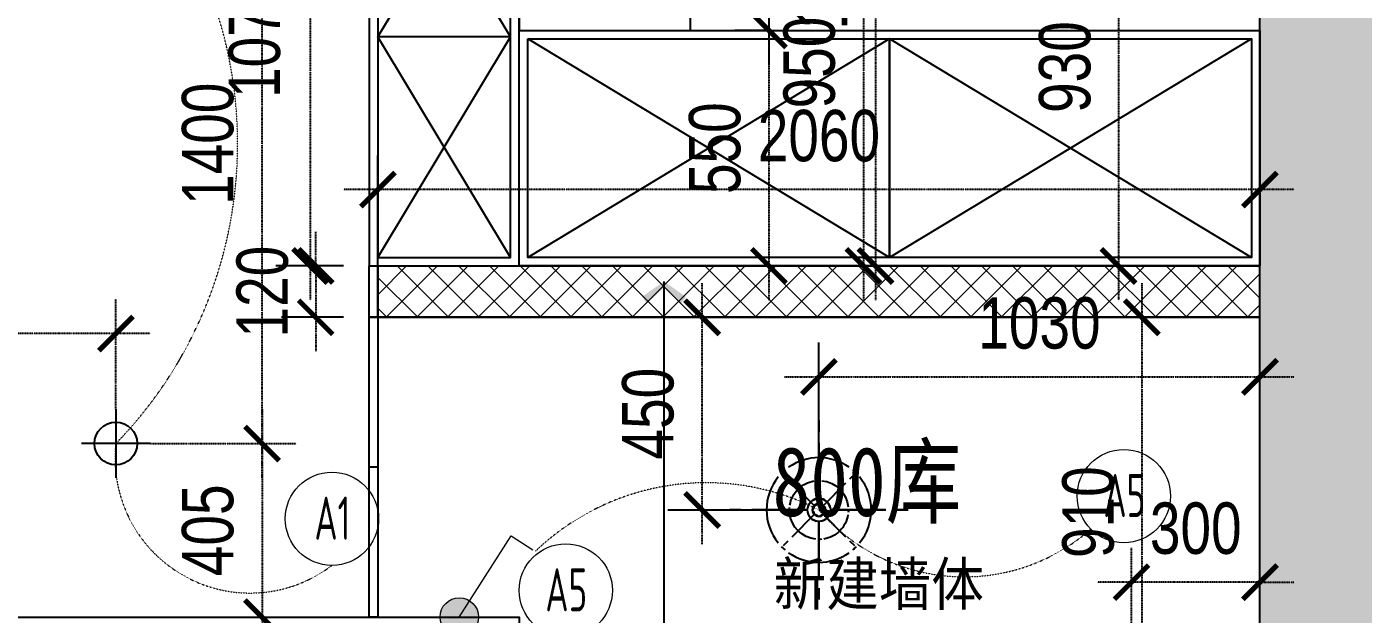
# Model space of a CAD drawing. Header units: millimetres. Extents: x -23568 to 99064, y -162914 to -58422.
# Drawn here: x 24807 to 27929, y -158460 to -157088 of the extents above; entities that cross this region are included whole.
import ezdxf
from ezdxf.enums import TextEntityAlignment as Align

# ---------------------------------------------------------------- set-up
doc = ezdxf.new("R2010")
doc.units = ezdxf.units.MM
doc.header["$LTSCALE"] = 0.01
doc.linetypes.add('ACAD_ISO03W100', pattern=[30, 12, -18])
for name, color, linetype in [('09-天花灯具', 53, 'Continuous'), ('FF-FURN【平面家具】', 51, 'Continuous'), ('FF-TEXT【平面文字】', 50, 'Continuous'), ('layer 1', 7, 'Continuous'), ('RC-Dim【灯具尺寸】', 2, 'Continuous'), ('RC-FIN【天花造型】', 30, 'Continuous'), ('X▲【插座定位】', 30, 'Continuous'), ('布局图框', 1, 'Continuous')]:
    doc.layers.add(name, color=color, linetype=linetype)
for name, color, linetype, lineweight in [('FF-Dim【平面家具尺】', 44, 'Continuous', 0), ('Q◆【 新建墙体填充】', 51, 'Continuous', 0), ('RC-Dim【天花尺寸】', 44, 'Continuous', 0), ('X▲【平面开关】', 31, 'Continuous', 0)]:
    doc.layers.add(name, color=color, linetype=linetype, lineweight=lineweight)
doc.styles.add('-宋体', font='simfang.ttf', dxfattribs={"width": 0.8})
doc.styles.add('CCD_DIM', font='ARCHS.SHX', dxfattribs={"width": 0.7})
doc.styles.add('DIM_FONT', font='SIMPLEX.shx', dxfattribs={"width": 0.8})
doc.styles.add('宋体', font='')
doc.styles.add('英文字体', font='stylu.ttf', dxfattribs={"width": 0.8})
doc.styles.get('宋体').set_extended_font_data('SimSun')
doc.dimstyles.new('t-60', dxfattribs={"dimscale": 80, "dimtxt": 2.3, "dimasz": 1, "dimexe": 1, "dimexo": 1, "dimgap": 0.5, "dimtad": 0, "dimdec": 0, "dimrnd": 5, "dimzin": 0, "dimdsep": 46, "dimtxsty": '英文字体', "dimblk": 'ARCHTICK', "dimcen": 0.09, "dimdle": 1, "dimclrd": 8, "dimclre": 8, "dimclrt": 2, "dimadec": 0, "dimazin": 0, "dimtfac": 1, "dimtdec": 0, "dimtix": 1, "dimtmove": 2, "dimatfit": 2, "dimldrblk": 'DOT', "dimfxl": 0, "dimtvp": 1, "dimtolj": 1, "dimtzin": 0, "dimarcsym": 0})
doc.dimstyles.new('尺寸标注1：60', dxfattribs={"dimscale": 60, "dimtxt": 2, "dimasz": 1, "dimexe": 2, "dimexo": 2, "dimgap": 0.6, "dimtad": 1, "dimdec": 0, "dimdsep": 46, "dimtxsty": '宋体', "dimblk": 'WS-cj', "dimcen": 1, "dimclrd": 44, "dimclre": 44, "dimclrt": 2, "dimadec": 0, "dimazin": 2, "dimtfac": 1, "dimtdec": 4, "dimtix": 1, "dimtmove": 2, "dimatfit": 3, "dimldrblk": 'CCD_Leader_Arrow', "dimfxl": 0, "dimtolj": 1, "dimarcsym": 0})

# ---------------------------------------------------------------- blocks, each defined once
blk = doc.blocks.new('_ArchTick')
at = {"color": 0, "linetype": 'ByBlock', "const_width": 0.15}
blk.add_lwpolyline([(-0.5, -0.5), (0.5, 0.5)], dxfattribs=at)
blk = doc.blocks.new('*D542')
at = {"layer": 'Defpoints', "color": 0, "transparency": 16777216}
for p in [(27687.5, -157766.2), (27411.5, -158676.2), (27687.5, -158676.2)]:
    blk.add_point(p, dxfattribs=at)
at = {"layer": 'Q◆【 新建墙体填充】', "color": 8, "linetype": 'ACAD_ISO03W100', "lineweight": -2, "transparency": 16777216}
blk.add_line((27411.5, -157686.2), (27411.5, -158756.2), dxfattribs=at)
at = {"layer": 'Q◆【 新建墙体填充】', "color": 8, "lineweight": -2, "transparency": 16777216}
for p, q in [((27607.5, -157766.2), (27331.5, -157766.2)), ((27607.5, -158676.2), (27331.5, -158676.2))]:
    blk.add_line(p, q, dxfattribs=at)
at = {"layer": 'Q◆【 新建墙体填充】', "color": 8, "lineweight": -2, "transparency": 16777216, "xscale": 80, "yscale": 80, "zscale": 80}
for p, rotation in [((27411.5, -157766.2), 90), ((27411.5, -158676.2), 270)]:
    blk.add_blockref('_ArchTick', p, dxfattribs=dict(at, rotation=rotation))
at = {"layer": 'Q◆【 新建墙体填充】', "color": 2, "transparency": 16777216, "insert": (27286.6, -158221.2), "char_height": 120, "attachment_point": 5, "rotation": 90, "style": '英文字体'}
blk.add_mtext('\\A1;910', dxfattribs=at)
blk = doc.blocks.new('_DOT')
at = {"color": 0, "linetype": 'ByBlock'}
blk.add_line((-0.5, 0), (-1, 0), dxfattribs=at)
at = {"color": 0, "linetype": 'ByBlock', "const_width": 0.5}
blk.add_lwpolyline([(-0.25, 0, 1), (0.25, 0, 1)], format="xyb", close=True, dxfattribs=at)
blk = doc.blocks.new('*D543')
at = {"layer": 'Defpoints', "color": 0, "transparency": 16777216}
for p in [(25627.5, -157467.9), (25627.5, -157766.2), (27687.5, -157766.2)]:
    blk.add_point(p, dxfattribs=at)
at = {"layer": 'Q◆【 新建墙体填充】', "color": 8, "lineweight": -2, "transparency": 16777216}
for p, q in [((25627.5, -157686.2), (25627.5, -157387.9)), ((27687.5, -157686.2), (27687.5, -157387.9))]:
    blk.add_line(p, q, dxfattribs=at)
at = {"layer": 'Q◆【 新建墙体填充】', "color": 8, "linetype": 'ACAD_ISO03W100', "lineweight": -2, "transparency": 16777216}
blk.add_line((27767.5, -157467.9), (25547.5, -157467.9), dxfattribs=at)
at = {"layer": 'Q◆【 新建墙体填充】', "color": 8, "lineweight": -2, "transparency": 16777216, "xscale": 80, "yscale": 80, "zscale": 80, "rotation": 180}
blk.add_blockref('_ArchTick', (25627.5, -157467.9), dxfattribs=at)
at = {"layer": 'Q◆【 新建墙体填充】', "color": 8, "lineweight": -2, "transparency": 16777216, "xscale": 80, "yscale": 80, "zscale": 80}
blk.add_blockref('_ArchTick', (27687.5, -157467.9), dxfattribs=at)
at = {"layer": 'Q◆【 新建墙体填充】', "color": 2, "transparency": 16777216, "insert": (26657.5, -157342.6), "char_height": 120, "attachment_point": 5, "style": '英文字体'}
blk.add_mtext('\\A1;2060', dxfattribs=at)
blk = doc.blocks.new('*D544')
at = {"layer": 'Defpoints', "color": 0, "transparency": 16777216}
for p in [(25627.5, -157646.2), (25482.3, -157766.2), (25627.5, -157766.2)]:
    blk.add_point(p, dxfattribs=at)
at = {"layer": 'Q◆【 新建墙体填充】', "color": 8, "linetype": 'ACAD_ISO03W100', "lineweight": -2, "transparency": 16777216}
for p, q in [((25482.3, -157646.2), (25482.3, -157566.2)), ((25482.3, -157646.2), (25482.3, -157766.2)), ((25482.3, -157766.2), (25482.3, -157846.2))]:
    blk.add_line(p, q, dxfattribs=at)
at = {"layer": 'Q◆【 新建墙体填充】', "color": 8, "lineweight": -2, "transparency": 16777216}
for p, q in [((25547.5, -157646.2), (25402.3, -157646.2)), ((25547.5, -157766.2), (25402.3, -157766.2))]:
    blk.add_line(p, q, dxfattribs=at)
at = {"layer": 'Q◆【 新建墙体填充】', "color": 8, "lineweight": -2, "transparency": 16777216, "xscale": 80, "yscale": 80, "zscale": 80}
for p, rotation in [((25482.3, -157646.2), 270), ((25482.3, -157766.2), 90)]:
    blk.add_blockref('_ArchTick', p, dxfattribs=dict(at, rotation=rotation))
at = {"layer": 'Q◆【 新建墙体填充】', "color": 2, "transparency": 16777216, "insert": (25358, -157706.2), "char_height": 120, "attachment_point": 5, "rotation": 90, "style": '英文字体'}
blk.add_mtext('\\A1;120', dxfattribs=at)
blk = doc.blocks.new('CCD_Leader_Arrow')
at = {"color": 50, "linetype": 'ByBlock'}
blk.add_line((0, 0), (-1, 0), dxfattribs=at)
for points in [[(-0.859, 0.668), (-0.597, 0.852), (-0.24, 0), (0, 0)], [(-0.859, -0.668), (-0.597, -0.852), (-0.24, 0), (0, 0)]]:
    blk.add_solid(points, dxfattribs=at)
blk = doc.blocks.new('WS-cj')
blk.add_hatch(color=2).paths.add_polyline_path([(0.588, 0.818), (-0.818, -0.588), (-0.588, -0.818), (0.818, 0.588)])
at = {"color": 2, "linetype": 'ByBlock', "lineweight": 0}
for p, q in [((-1.1, 0), (0, 0)), ((0, 0), (1.1, 0))]:
    blk.add_line(p, q, dxfattribs=at)
at = {"color": 2}
blk.add_lwpolyline([(0.588, 0.818), (-0.818, -0.588), (-0.588, -0.818), (0.818, 0.588)], close=True, dxfattribs=at)
blk = doc.blocks.new('*D578')
at = {"layer": 'Defpoints', "color": 0, "transparency": 16777216}
for p in [(25607.5, -156576.2), (25469.4, -157646.2), (25617.5, -157646.2)]:
    blk.add_point(p, dxfattribs=at)
at = {"layer": 'FF-Dim【平面家具尺】', "color": 8, "linetype": 'ACAD_ISO03W100', "lineweight": -2, "transparency": 16777216}
blk.add_line((25469.4, -156496.2), (25469.4, -157726.2), dxfattribs=at)
at = {"layer": 'FF-Dim【平面家具尺】', "color": 8, "lineweight": -2, "transparency": 16777216}
for p, q in [((25527.5, -156576.2), (25389.4, -156576.2)), ((25537.5, -157646.2), (25389.4, -157646.2))]:
    blk.add_line(p, q, dxfattribs=at)
at = {"layer": 'FF-Dim【平面家具尺】', "color": 8, "lineweight": -2, "transparency": 16777216, "xscale": 80, "yscale": 80, "zscale": 80}
for p, rotation in [((25469.4, -156576.2), 90), ((25469.4, -157646.2), 270)]:
    blk.add_blockref('_ArchTick', p, dxfattribs=dict(at, rotation=rotation))
at = {"layer": 'FF-Dim【平面家具尺】', "color": 2, "transparency": 16777216, "insert": (25339.9, -157111.2), "char_height": 120, "attachment_point": 5, "rotation": 90, "style": '英文字体'}
blk.add_mtext('\\A1;1070', dxfattribs=at)
blk = doc.blocks.new('*D579')
at = {"layer": 'Defpoints', "color": 0, "transparency": 16777216}
for p in [(26625.9, -157096.2), (26540.8, -157646.2), (26625.9, -157646.2)]:
    blk.add_point(p, dxfattribs=at)
at = {"layer": 'FF-Dim【平面家具尺】', "color": 8, "linetype": 'ACAD_ISO03W100', "lineweight": -2, "transparency": 16777216}
blk.add_line((26540.8, -157016.2), (26540.8, -157726.2), dxfattribs=at)
at = {"layer": 'FF-Dim【平面家具尺】', "color": 8, "lineweight": -2, "transparency": 16777216}
for p, q in [((26545.9, -157096.2), (26460.8, -157096.2)), ((26545.9, -157646.2), (26460.8, -157646.2))]:
    blk.add_line(p, q, dxfattribs=at)
at = {"layer": 'FF-Dim【平面家具尺】', "color": 8, "lineweight": -2, "transparency": 16777216, "xscale": 80, "yscale": 80, "zscale": 80}
for p, rotation in [((26540.8, -157096.2), 90), ((26540.8, -157646.2), 270)]:
    blk.add_blockref('_ArchTick', p, dxfattribs=dict(at, rotation=rotation))
at = {"layer": 'FF-Dim【平面家具尺】', "color": 2, "transparency": 16777216, "insert": (26414.8, -157371.2), "char_height": 120, "attachment_point": 5, "rotation": 90, "style": '英文字体'}
blk.add_mtext('\\A1;550', dxfattribs=at)
blk = doc.blocks.new('*D580')
at = {"layer": 'Defpoints', "color": 0, "transparency": 16777216}
for p in [(26357.5, -156296.2), (26357.5, -157096.2), (26540.8, -157096.2)]:
    blk.add_point(p, dxfattribs=at)
at = {"layer": 'FF-Dim【平面家具尺】', "color": 8, "linetype": 'ACAD_ISO03W100', "lineweight": -2, "transparency": 16777216}
blk.add_line((26540.8, -156216.2), (26540.8, -157176.2), dxfattribs=at)
at = {"layer": 'FF-Dim【平面家具尺】', "color": 8, "lineweight": -2, "transparency": 16777216}
for p, q in [((26437.5, -156296.2), (26620.8, -156296.2)), ((26437.5, -157096.2), (26620.8, -157096.2))]:
    blk.add_line(p, q, dxfattribs=at)
at = {"layer": 'FF-Dim【平面家具尺】', "color": 8, "lineweight": -2, "transparency": 16777216, "xscale": 80, "yscale": 80, "zscale": 80}
for p, rotation in [((26540.8, -156296.2), 90), ((26540.8, -157096.2), 270)]:
    blk.add_blockref('_ArchTick', p, dxfattribs=dict(at, rotation=rotation))
at = {"layer": 'FF-Dim【平面家具尺】', "color": 2, "transparency": 16777216, "insert": (26415.8, -156696.2), "char_height": 120, "attachment_point": 5, "rotation": 90, "style": '英文字体'}
blk.add_mtext('\\A1;800', dxfattribs=at)
blk = doc.blocks.new('A$C6FCF0001')
at = {"color": 8}
for p, q in [((0, 64.2), (0, -64)), ((64, 0), (-64, 0))]:
    blk.add_line(p, q, dxfattribs=at)
blk.add_circle((0, 0), 40)
blk = doc.blocks.new('ADFADAW')
at = {"layer": 'Defpoints'}
h = blk.add_hatch(color=251, dxfattribs=at)
h.dxf.hatch_style = 1
h.paths.add_polyline_path([(22067.5, -166462.6), (21407.5, -166462.6), (21407.5, -171702.6), (21627.5, -171702.6), (21697.5, -171702.6), (21697.5, -167912.6), (22067.5, -167912.6)])
h.paths.add_polyline_path([(27427.5, -167912.6), (27687.5, -167912.6), (27687.5, -170562.6), (28037.5, -170562.6), (28037.5, -167312.6), (28037.5, -166702.6), (27427.5, -166702.6)])
h.paths.add_polyline_path([(30847.5, -167312.6), (30847.5, -169162.6), (31027.5, -169162.6), (31027.5, -166462.6), (30447.5, -166462.6), (30447.5, -166702.6), (30447.5, -167312.6)])
h.paths.add_polyline_path([(32877.5, -171702.6), (32877.5, -168722.6), (32477.5, -168722.6), (32477.5, -168962.6), (32637.5, -168962.6), (32637.5, -171462.6), (29557.5, -171462.6), (29557.5, -174282.6), (29797.5, -174282.6), (29797.5, -171702.6)])
h.paths.add_polyline_path([(28037.5, -172742.6), (27687.5, -172742.6), (27687.5, -175132.6), (28037.5, -175132.6)])
h.paths.add_polyline_path([(19547.5, -175182.6), (20787.5, -175182.6), (20787.5, -174942.6), (19787.5, -174942.6), (19787.5, -171702.6), (19787.5, -171462.6), (19547.5, -171462.6)])
at = {"layer": 'Defpoints', "color": 251}
for p, q in [((25957.5, -172512.6), (25957.5, -173312.6)), ((26357.5, -173312.6), (26357.5, -172512.6)), ((27687.5, -175132.6), (27687.5, -172742.6)), ((25607.5, -172792.6), (25607.5, -173862.6)), ((25957.5, -173862.6), (25957.5, -172792.6)), ((25627.5, -172812.6), (25627.5, -173842.6)), ((25627.5, -173327.6), (25937.5, -172812.6)), ((25937.5, -173327.6), (25627.5, -172812.6)), ((25937.5, -173842.6), (25937.5, -172812.6)), ((25957.5, -173312.6), (26357.5, -173312.6)), ((25957.5, -173312.6), (27687.5, -173312.6)), ((25957.5, -173862.6), (25957.5, -173312.6)), ((27687.5, -173312.6), (27687.5, -173862.6)), ((25937.5, -173327.6), (25627.5, -173327.6)), ((25937.5, -173842.6), (25627.5, -173327.6)), ((25627.5, -173842.6), (25937.5, -173327.6)), ((25977.5, -173332.6), (27667.5, -173332.6)), ((25977.5, -173842.6), (25977.5, -173332.6)), ((26822.5, -173332.6), (25977.5, -173842.6)), ((26822.5, -173842.6), (25977.5, -173332.6)), ((27667.5, -173332.6), (26822.5, -173842.6)), ((26822.5, -173842.6), (26822.5, -173332.6)), ((27667.5, -173842.6), (26822.5, -173332.6)), ((26822.5, -173332.6), (26822.5, -173842.6)), ((27667.5, -173332.6), (27667.5, -173842.6)), ((25627.5, -173842.6), (25937.5, -173842.6)), ((27667.5, -173842.6), (25977.5, -173842.6)), ((25607.5, -173862.6), (25627.5, -173862.6)), ((25607.5, -173982.6), (25607.5, -173862.6)), ((25607.5, -173862.6), (25957.5, -173862.6)), ((25627.5, -173862.6), (27687.5, -173862.6)), ((25627.5, -173862.6), (25627.5, -173982.6)), ((25627.5, -173982.6), (25627.5, -173862.6)), ((27687.5, -173862.6), (25957.5, -173862.6)), ((25607.5, -173982.6), (25627.5, -173982.6)), ((25607.5, -174682.6), (25607.5, -173982.6)), ((25627.5, -173982.6), (25607.5, -173982.6)), ((25627.5, -173982.6), (25627.5, -174682.6)), ((25627.5, -173982.6), (27687.5, -173982.6)), ((25627.5, -174332.6), (25607.5, -174332.6))]:
    blk.add_line(p, q, dxfattribs=at)
at = {"layer": 'Defpoints', "color": 251, "linetype": 'ByBlock', "style": 'DIM_FONT', "width": 0.8, "flags": 9}
for tag, p, rotation in [('XSIZE', (30947.5, -169789.4), 90), ('YSIZE', (30947.5, -169789.4), 90), ('XSIZE', (28643.3, -174042.6), 180), ('YSIZE', (28643.3, -174042.6), 180)]:
    blk.add_attdef(tag, p, '', height=0.457, rotation=rotation, dxfattribs=at)
blk = doc.blocks.new('*D652')
at = {"layer": 'Defpoints', "color": 0, "lineweight": 100, "transparency": 16777216}
for p in [(27211.7, -156256.2), (26789.7, -157646.2), (27211.7, -157646.2)]:
    blk.add_point(p, dxfattribs=at)
at = {"layer": 'RC-Dim【天花尺寸】', "color": 8, "linetype": 'ACAD_ISO03W100', "lineweight": -2, "transparency": 16777216}
blk.add_line((26789.7, -156176.2), (26789.7, -157726.2), dxfattribs=at)
at = {"layer": 'RC-Dim【天花尺寸】', "color": 8, "lineweight": -2, "transparency": 16777216}
for p, q in [((27131.7, -156256.2), (26709.7, -156256.2)), ((27131.7, -157646.2), (26709.7, -157646.2))]:
    blk.add_line(p, q, dxfattribs=at)
at = {"layer": 'RC-Dim【天花尺寸】', "color": 8, "lineweight": -2, "transparency": 16777216, "xscale": 80, "yscale": 80, "zscale": 80}
for p, rotation in [((26789.7, -156256.2), 90), ((26789.7, -157646.2), 270)]:
    blk.add_blockref('_ArchTick', p, dxfattribs=dict(at, rotation=rotation))
at = {"layer": 'RC-Dim【天花尺寸】', "color": 2, "transparency": 16777216, "insert": (26664.5, -156951.2), "char_height": 120, "attachment_point": 5, "rotation": 90, "style": '英文字体'}
blk.add_mtext('\\A1;1390', dxfattribs=at)
blk = doc.blocks.new('WERAWERAWE')
at = {"color": 250, "linetype": 'Continuous'}
for p, q in [((106863.5, -18799.3), (106863.5, -18775)), ((106863.5, -18775), (106863.5, -18799.3)), ((106863.5, -18944.5), (106863.5, -18823.6)), ((106863.5, -18823.6), (106863.5, -18944.5)), ((106669.1, -18969.4), (106693.4, -18969.4)), ((106693.4, -18969.4), (106669.1, -18969.4)), ((106717.7, -18969.4), (106838.6, -18969.4)), ((106838.6, -18969.4), (106717.7, -18969.4)), ((106888.5, -18969.4), (107009.4, -18969.4)), ((107009.4, -18969.4), (106888.5, -18969.4)), ((107058, -18969.4), (107033.7, -18969.4)), ((107033.7, -18969.4), (107058, -18969.4)), ((106863.5, -19115.3), (106863.5, -18994.4)), ((106863.5, -18994.4), (106863.5, -19115.3)), ((106863.5, -19163.9), (106863.5, -19139.6)), ((106863.5, -19139.6), (106863.5, -19163.9))]:
    blk.add_line(p, q, dxfattribs=at)
at = {"color": 53, "linetype": 'Continuous'}
for p, q in [((106786.2, -18892.1), (106795.9, -18901.8)), ((106795.9, -18901.8), (106786.2, -18892.1)), ((106931.2, -18901.8), (106940.9, -18892.1)), ((106940.9, -18892.1), (106931.2, -18901.8)), ((106805.5, -18911.4), (106853.6, -18959.5)), ((106853.6, -18959.5), (106805.5, -18911.4)), ((106873.5, -18959.5), (106921.6, -18911.4)), ((106921.6, -18911.4), (106873.5, -18959.5)), ((106805.5, -19027.5), (106853.6, -18979.4)), ((106853.6, -18979.4), (106805.5, -19027.5)), ((106873.5, -18979.4), (106921.6, -19027.5)), ((106921.6, -19027.5), (106873.5, -18979.4)), ((106786.2, -19046.8), (106795.9, -19037.1)), ((106795.9, -19037.1), (106786.2, -19046.8)), ((106931.2, -19037.1), (106940.9, -19046.8)), ((106940.9, -19046.8), (106931.2, -19037.1))]:
    blk.add_line(p, q, dxfattribs=at)
for major_axis, start_param, end_param in [((113.9, 0), 0.888609, 2.25296), ((111.3, 24.3), 2.125594, 2.22504), ((-111.2, 24.8), 4.06263, 4.162076), ((-113.9, 0.4), -0.613826, 0.003279), ((113.9, 0.4), -0.003338, 0.613767), ((113.9, 0.4), 3.138263, 3.755368), ((12.5, 0.1), 1.791898, 2.9004), ((-12.5, 0.1), 0.240329, 1.348832), ((-12.5, 0.1), 3.382057, 4.49056), ((12.5, 0.1), -1.349407, -0.240905), ((-113.9, 0.4), 2.527791, 3.144896), ((-111.3, 24.5), 0.918242, 1.017688), ((-111.3, 24.5), 0.918242, 1.017688), ((111.2, 24.6), -1.01888, -0.919434), ((111.2, 24.6), -1.01888, -0.919434), ((113.9, 0), 4.03019, 5.394541)]:
    blk.add_ellipse((106863.5, -18969.4), major_axis=major_axis, ratio=1, start_param=start_param, end_param=end_param, dxfattribs=at)
at = {"color": 8, "linetype": 'Continuous'}
for major_axis, start_param, end_param in [((111.3, 24.3), 2.125594, 2.22504), ((-111.2, 24.8), 4.06263, 4.162076)]:
    blk.add_ellipse((106863.5, -18969.4), major_axis=major_axis, ratio=1, start_param=start_param, end_param=end_param, dxfattribs=at)
at = {"color": 250, "linetype": 'Continuous', "extrusion": (0, 0, -1)}
for major_axis, start_param, end_param in [((45.3, 45.3), 4.030214, 5.394564), ((45.3, 45.3), -0.801005, -0.701559), ((45.3, 45.3), -0.801005, -0.701559), ((45.3, 45.3), -0.617105, 0), ((46, 44.7), -0.014483, 0.602622), ((45.3, 45.3), 3.843152, 3.942598), ((45.3, 45.3), 3.843152, 3.942598), ((46, 44.7), 3.127109, 3.744214), ((45.3, 45.3), 0.888621, 2.252972), ((45.3, 45.3), 0.701559, 0.801005), ((45.3, 45.3), 0.701559, 0.801005), ((45.3, 45.3), 2.524488, 3.141593), ((45.3, 45.3), 2.340587, 2.440033), ((45.3, 45.3), 2.340587, 2.440033)]:
    blk.add_ellipse((106863.5, -18969.4), major_axis=major_axis, ratio=1, start_param=start_param, end_param=end_param, dxfattribs=at)
at = {"color": 250, "linetype": 'Continuous'}
for major_axis, start_param, end_param in [((-24.9, 0), 3.141593, 9.424778), ((24.9, 0.3), 1.789211, 2.897713), ((-24.9, 0.3), 3.385683, 4.494186), ((-24.9, 0.3), 0.243913, 1.352416), ((24.9, 0.3), -1.352603, -0.2441)]:
    blk.add_ellipse((106863.5, -18969.4), major_axis=major_axis, ratio=1, start_param=start_param, end_param=end_param, dxfattribs=at)
at = {"color": 53, "linetype": 'Continuous', "extrusion": (0, 0, -1)}
for major_axis, start_param, end_param in [((10.2, 9.6), 4.712363, 10.995548), ((9.91, 9.91), -1.33965, -0.231147), ((9.91, 9.91), 3.372739, 4.481242), ((9.91, 9.91), 0.231147, 1.33965)]:
    blk.add_ellipse((106863.5, -18969.4), major_axis=major_axis, ratio=1, start_param=start_param, end_param=end_param, dxfattribs=at)
at = {"color": 8, "linetype": 'Continuous', "extrusion": (0, 0, -1)}
blk.add_ellipse((106863.5, -18969.4), major_axis=(9.91, 9.91), ratio=1, start_param=1.801943, end_param=2.910446, dxfattribs=at)
blk = doc.blocks.new('*D664')
at = {"layer": 'Defpoints', "color": 0, "lineweight": 100, "transparency": 16777216}
for p in [(27017.5, -156696.2), (26761.5, -157646.2), (27017.5, -157646.2)]:
    blk.add_point(p, dxfattribs=at)
at = {"layer": 'RC-Dim【灯具尺寸】', "color": 8, "linetype": 'ACAD_ISO03W100', "lineweight": -2, "transparency": 16777216}
blk.add_line((26761.5, -156616.2), (26761.5, -157726.2), dxfattribs=at)
at = {"layer": 'RC-Dim【灯具尺寸】', "color": 8, "lineweight": -2, "transparency": 16777216}
for p, q in [((26937.5, -156696.2), (26681.5, -156696.2)), ((26937.5, -157646.2), (26681.5, -157646.2))]:
    blk.add_line(p, q, dxfattribs=at)
at = {"layer": 'RC-Dim【灯具尺寸】', "color": 8, "lineweight": -2, "transparency": 16777216, "xscale": 80, "yscale": 80, "zscale": 80}
for p, rotation in [((26761.5, -156696.2), 90), ((26761.5, -157646.2), 270)]:
    blk.add_blockref('_ArchTick', p, dxfattribs=dict(at, rotation=rotation))
at = {"layer": 'RC-Dim【灯具尺寸】', "color": 2, "transparency": 16777216, "insert": (26635.5, -157171.2), "char_height": 120, "attachment_point": 5, "rotation": 90, "style": '英文字体'}
blk.add_mtext('\\A1;950', dxfattribs=at)
blk = doc.blocks.new('*D665')
at = {"layer": 'Defpoints', "color": 0, "lineweight": 100, "transparency": 16777216}
for p in [(27687.5, -157905.2), (26657.5, -158216.2), (27687.5, -158216.2)]:
    blk.add_point(p, dxfattribs=at)
at = {"layer": 'RC-Dim【灯具尺寸】', "color": 8, "lineweight": -2, "transparency": 16777216}
for p, q in [((26657.5, -158136.2), (26657.5, -157825.2)), ((27687.5, -158136.2), (27687.5, -157825.2))]:
    blk.add_line(p, q, dxfattribs=at)
at = {"layer": 'RC-Dim【灯具尺寸】', "color": 8, "linetype": 'ACAD_ISO03W100', "lineweight": -2, "transparency": 16777216}
blk.add_line((26577.5, -157905.2), (27767.5, -157905.2), dxfattribs=at)
at = {"layer": 'RC-Dim【灯具尺寸】', "color": 8, "lineweight": -2, "transparency": 16777216, "xscale": 80, "yscale": 80, "zscale": 80, "rotation": 180}
blk.add_blockref('_ArchTick', (26657.5, -157905.2), dxfattribs=at)
at = {"layer": 'RC-Dim【灯具尺寸】', "color": 8, "lineweight": -2, "transparency": 16777216, "xscale": 80, "yscale": 80, "zscale": 80}
blk.add_blockref('_ArchTick', (27687.5, -157905.2), dxfattribs=at)
at = {"layer": 'RC-Dim【灯具尺寸】', "color": 2, "transparency": 16777216, "insert": (27172.5, -157780.1), "char_height": 120, "attachment_point": 5, "style": '英文字体'}
blk.add_mtext('\\A1;1030', dxfattribs=at)
blk = doc.blocks.new('*D666')
at = {"layer": 'Defpoints', "color": 0, "lineweight": 100, "transparency": 16777216}
for p in [(26384.9, -157766.2), (26657.5, -157766.2), (26657.5, -158216.2)]:
    blk.add_point(p, dxfattribs=at)
at = {"layer": 'RC-Dim【灯具尺寸】', "color": 8, "linetype": 'ACAD_ISO03W100', "lineweight": -2, "transparency": 16777216}
blk.add_line((26384.9, -158296.2), (26384.9, -157686.2), dxfattribs=at)
at = {"layer": 'RC-Dim【灯具尺寸】', "color": 8, "lineweight": -2, "transparency": 16777216}
for p, q in [((26577.5, -157766.2), (26304.9, -157766.2)), ((26577.5, -158216.2), (26304.9, -158216.2))]:
    blk.add_line(p, q, dxfattribs=at)
at = {"layer": 'RC-Dim【灯具尺寸】', "color": 8, "lineweight": -2, "transparency": 16777216, "xscale": 80, "yscale": 80, "zscale": 80}
for p, rotation in [((26384.9, -157766.2), 90), ((26384.9, -158216.2), 270)]:
    blk.add_blockref('_ArchTick', p, dxfattribs=dict(at, rotation=rotation))
at = {"layer": 'RC-Dim【灯具尺寸】', "color": 2, "transparency": 16777216, "insert": (26258.7, -157991.2), "char_height": 120, "attachment_point": 5, "rotation": 90, "style": '英文字体'}
blk.add_mtext('\\A1;450', dxfattribs=at)
blk = doc.blocks.new('*U159')
blk.add_hatch(color=0).paths.add_polyline_path([(-0.6, 0, 1), (0.6, 0, 1)])
for p, q in [((0, 0), (2.121, 2.121)), ((2.121, 2.121), (2.687, 1.556))]:
    blk.add_line(p, q)
blk.add_circle((0, 0), 0.6)
blk = doc.blocks.new('*D676')
at = {"layer": 'Defpoints', "color": 0, "linetype": 'ACAD_ISO03W100', "lineweight": 100, "transparency": 16777216}
for p in [(27387.5, -158384.6), (27387.5, -158676.2), (27687.5, -158676.2)]:
    blk.add_point(p, dxfattribs=at)
at = {"layer": 'X▲【插座定位】', "color": 8, "linetype": 'ACAD_ISO03W100', "lineweight": -2, "transparency": 16777216}
for p, q in [((27387.5, -158596.2), (27387.5, -158304.6)), ((27687.5, -158596.2), (27687.5, -158304.6)), ((27387.5, -158384.6), (27307.5, -158384.6)), ((27687.5, -158384.6), (27387.5, -158384.6)), ((27687.5, -158384.6), (27767.5, -158384.6))]:
    blk.add_line(p, q, dxfattribs=at)
at = {"layer": 'X▲【插座定位】', "color": 8, "linetype": 'ACAD_ISO03W100', "lineweight": -2, "transparency": 16777216, "xscale": 80, "yscale": 80, "zscale": 80}
blk.add_blockref('_ArchTick', (27387.5, -158384.6), dxfattribs=at)
at = {"layer": 'X▲【插座定位】', "color": 8, "linetype": 'ACAD_ISO03W100', "lineweight": -2, "transparency": 16777216, "xscale": 80, "yscale": 80, "zscale": 80, "rotation": 180}
blk.add_blockref('_ArchTick', (27687.5, -158384.6), dxfattribs=at)
at = {"layer": 'X▲【插座定位】', "color": 2, "linetype": 'ACAD_ISO03W100', "lineweight": 100, "transparency": 16777216, "insert": (27537.5, -158259.4), "char_height": 120, "attachment_point": 5, "style": '英文字体'}
blk.add_mtext('\\A1;300', dxfattribs=at)
blk = doc.blocks.new('*D680')
at = {"layer": 'Defpoints', "color": 0, "linetype": 'ACAD_ISO03W100', "lineweight": 100, "transparency": 16777216}
for p in [(27687.5, -156717.4), (27357.3, -157646.2), (27687.5, -157646.2)]:
    blk.add_point(p, dxfattribs=at)
at = {"layer": 'X▲【插座定位】', "color": 8, "linetype": 'ACAD_ISO03W100', "lineweight": -2, "transparency": 16777216}
for p, q in [((27357.3, -156637.4), (27357.3, -157726.2)), ((27607.5, -156717.4), (27277.3, -156717.4)), ((27607.5, -157646.2), (27277.3, -157646.2))]:
    blk.add_line(p, q, dxfattribs=at)
at = {"layer": 'X▲【插座定位】', "color": 8, "linetype": 'ACAD_ISO03W100', "lineweight": -2, "transparency": 16777216, "xscale": 80, "yscale": 80, "zscale": 80}
for p, rotation in [((27357.3, -156717.4), 90), ((27357.3, -157646.2), 270)]:
    blk.add_blockref('_ArchTick', p, dxfattribs=dict(at, rotation=rotation))
at = {"layer": 'X▲【插座定位】', "color": 2, "linetype": 'ACAD_ISO03W100', "lineweight": 100, "transparency": 16777216, "insert": (27232.2, -157181.8), "char_height": 120, "attachment_point": 5, "rotation": 90, "style": '英文字体'}
blk.add_mtext('\\A1;930', dxfattribs=at)
blk = doc.blocks.new('SAEFSEFSF')
at = {"layer": 'layer 1'}
h = blk.add_hatch(color=251, dxfattribs=at)
h.dxf.hatch_style = 1
h.paths.add_polyline_path([(22067.5, -166651.7), (21407.5, -166651.7), (21407.5, -171891.7), (21627.5, -171891.7), (21697.5, -171891.7), (21697.5, -168101.7), (22067.5, -168101.7)])
h.paths.add_polyline_path([(27427.5, -168101.7), (27687.5, -168101.7), (27687.5, -170751.7), (28037.5, -170751.7), (28037.5, -167501.7), (28037.5, -166891.7), (27427.5, -166891.7)])
h.paths.add_polyline_path([(30847.5, -167501.7), (30847.5, -169351.7), (31027.5, -169351.7), (31027.5, -166651.7), (30447.5, -166651.7), (30447.5, -166891.7), (30447.5, -167501.7)])
h.paths.add_polyline_path([(32877.5, -171891.7), (32877.5, -168911.7), (32477.5, -168911.7), (32477.5, -169151.7), (32637.5, -169151.7), (32637.5, -171651.7), (29557.5, -171651.7), (29557.5, -174471.7), (29797.5, -174471.7), (29797.5, -171891.7)])
h.paths.add_polyline_path([(28037.5, -172931.7), (27687.5, -172931.7), (27687.5, -175321.7), (28037.5, -175321.7)])
h.paths.add_polyline_path([(19547.5, -175371.7), (20787.5, -175371.7), (20787.5, -175131.7), (19787.5, -175131.7), (19787.5, -171891.7), (19787.5, -171651.7), (19547.5, -171651.7)])
at = {"layer": 'layer 1', "color": 251}
for p, q in [((25957.5, -172701.7), (25957.5, -173501.7)), ((26357.5, -173501.7), (26357.5, -172701.7)), ((27687.5, -175321.7), (27687.5, -172931.7)), ((25607.5, -172981.7), (25607.5, -174051.7)), ((25627.5, -173001.7), (25627.5, -174031.7)), ((25627.5, -173516.7), (25937.5, -173001.7)), ((25937.5, -173516.7), (25627.5, -173001.7)), ((25937.5, -174031.7), (25937.5, -173001.7)), ((25957.5, -174051.7), (25957.5, -172981.7)), ((25957.5, -173501.7), (26357.5, -173501.7)), ((25957.5, -173501.7), (27687.5, -173501.7)), ((25957.5, -174051.7), (25957.5, -173501.7)), ((27687.5, -173501.7), (27687.5, -174051.7)), ((25937.5, -173516.7), (25627.5, -173516.7)), ((25937.5, -174031.7), (25627.5, -173516.7)), ((25627.5, -174031.7), (25937.5, -173516.7)), ((25977.5, -173521.7), (27667.5, -173521.7)), ((25977.5, -174031.7), (25977.5, -173521.7)), ((26822.5, -173521.7), (25977.5, -174031.7)), ((26822.5, -174031.7), (25977.5, -173521.7)), ((27667.5, -173521.7), (26822.5, -174031.7)), ((26822.5, -174031.7), (26822.5, -173521.7)), ((27667.5, -174031.7), (26822.5, -173521.7)), ((26822.5, -173521.7), (26822.5, -174031.7)), ((27667.5, -173521.7), (27667.5, -174031.7)), ((25627.5, -174031.7), (25937.5, -174031.7)), ((27667.5, -174031.7), (25977.5, -174031.7)), ((25607.5, -174051.7), (25627.5, -174051.7)), ((25607.5, -174171.7), (25607.5, -174051.7)), ((25607.5, -174051.7), (25957.5, -174051.7)), ((25627.5, -174051.7), (27687.5, -174051.7)), ((25627.5, -174051.7), (25627.5, -174171.7)), ((25627.5, -174171.7), (25627.5, -174051.7)), ((27687.5, -174051.7), (25957.5, -174051.7)), ((25607.5, -174171.7), (25627.5, -174171.7)), ((25607.5, -174871.7), (25607.5, -174171.7)), ((25627.5, -174171.7), (25607.5, -174171.7)), ((25627.5, -174171.7), (25627.5, -174871.7)), ((25627.5, -174171.7), (27687.5, -174171.7)), ((25627.5, -174521.7), (25607.5, -174521.7))]:
    blk.add_line(p, q, dxfattribs=at)
at = {"layer": 'layer 1', "color": 251, "linetype": 'ByBlock', "style": 'DIM_FONT', "width": 0.8, "flags": 9}
for tag, p, rotation in [('XSIZE', (30947.5, -169978.6), 90), ('YSIZE', (30947.5, -169978.6), 90), ('XSIZE', (28643.3, -174231.7), 180), ('YSIZE', (28643.3, -174231.7), 180)]:
    blk.add_attdef(tag, p, '', height=0.457, rotation=rotation, dxfattribs=at)
blk = doc.blocks.new('*D725')
at = {"layer": 'Defpoints', "color": 0, "linetype": 'ACAD_ISO03W100', "lineweight": 100, "transparency": 16777216}
for p in [(25015.6, -158061), (25015.6, -158466.2), (25357, -158466.2)]:
    blk.add_point(p, dxfattribs=at)
at = {"layer": 'RC-Dim【灯具尺寸】', "color": 8, "linetype": 'ACAD_ISO03W100', "lineweight": -2, "transparency": 16777216}
for p, q in [((25357, -157981), (25357, -158546.2)), ((25095.6, -158061), (25437, -158061)), ((25095.6, -158466.2), (25437, -158466.2))]:
    blk.add_line(p, q, dxfattribs=at)
at = {"layer": 'RC-Dim【灯具尺寸】', "color": 8, "linetype": 'ACAD_ISO03W100', "lineweight": -2, "transparency": 16777216, "xscale": 80, "yscale": 80, "zscale": 80}
for p, rotation in [((25357, -158061), 90), ((25357, -158466.2), 270)]:
    blk.add_blockref('_ArchTick', p, dxfattribs=dict(at, rotation=rotation))
at = {"layer": 'RC-Dim【灯具尺寸】', "color": 2, "linetype": 'ACAD_ISO03W100', "lineweight": 100, "transparency": 16777216, "insert": (25230.7, -158263.6), "char_height": 120, "attachment_point": 5, "rotation": 90, "style": '英文字体'}
blk.add_mtext('\\A1;405', dxfattribs=at)
blk = doc.blocks.new('*D726')
at = {"layer": 'Defpoints', "color": 0, "linetype": 'ACAD_ISO03W100', "lineweight": 100, "transparency": 16777216}
for p in [(25015.6, -156661), (25357, -156661), (25015.6, -158061)]:
    blk.add_point(p, dxfattribs=at)
at = {"layer": 'RC-Dim【灯具尺寸】', "color": 8, "linetype": 'ACAD_ISO03W100', "lineweight": -2, "transparency": 16777216}
for p, q in [((25357, -158141), (25357, -156581)), ((25095.6, -156661), (25437, -156661)), ((25095.6, -158061), (25437, -158061))]:
    blk.add_line(p, q, dxfattribs=at)
at = {"layer": 'RC-Dim【灯具尺寸】', "color": 8, "linetype": 'ACAD_ISO03W100', "lineweight": -2, "transparency": 16777216, "xscale": 80, "yscale": 80, "zscale": 80}
for p, rotation in [((25357, -156661), 90), ((25357, -158061), 270)]:
    blk.add_blockref('_ArchTick', p, dxfattribs=dict(at, rotation=rotation))
at = {"layer": 'RC-Dim【灯具尺寸】', "color": 2, "linetype": 'ACAD_ISO03W100', "lineweight": 100, "transparency": 16777216, "insert": (25230.7, -157361), "char_height": 120, "attachment_point": 5, "rotation": 90, "style": '英文字体'}
blk.add_mtext('\\A1;1400', dxfattribs=at)
blk = doc.blocks.new('*D728')
at = {"layer": 'Defpoints', "color": 0, "linetype": 'ACAD_ISO03W100', "lineweight": 100, "transparency": 16777216}
for p in [(24247.5, -157804.1), (25015.6, -158061), (24247.5, -158291.2)]:
    blk.add_point(p, dxfattribs=at)
at = {"layer": 'RC-Dim【灯具尺寸】', "color": 8, "linetype": 'ACAD_ISO03W100', "lineweight": -2, "transparency": 16777216}
for p, q in [((24247.5, -158211.2), (24247.5, -157724.1)), ((25015.6, -157981), (25015.6, -157724.1)), ((25095.6, -157804.1), (24167.5, -157804.1))]:
    blk.add_line(p, q, dxfattribs=at)
at = {"layer": 'RC-Dim【灯具尺寸】', "color": 8, "linetype": 'ACAD_ISO03W100', "lineweight": -2, "transparency": 16777216, "xscale": 80, "yscale": 80, "zscale": 80, "rotation": 180}
blk.add_blockref('_ArchTick', (24247.5, -157804.1), dxfattribs=at)
at = {"layer": 'RC-Dim【灯具尺寸】', "color": 8, "linetype": 'ACAD_ISO03W100', "lineweight": -2, "transparency": 16777216, "xscale": 80, "yscale": 80, "zscale": 80}
blk.add_blockref('_ArchTick', (25015.6, -157804.1), dxfattribs=at)
at = {"layer": 'RC-Dim【灯具尺寸】', "color": 2, "linetype": 'ACAD_ISO03W100', "lineweight": 100, "transparency": 16777216, "insert": (24631.5, -157674.6), "char_height": 120, "attachment_point": 5, "style": '英文字体'}
blk.add_mtext('\\A1;770', dxfattribs=at)

msp = doc.modelspace()

# ---------------------------------------------------------------- hatches: boundary and pattern name
h = msp.add_hatch(color=8)
h.dxf.hatch_style = 1
h.paths.add_polyline_path([(22067.5, -150246.2), (21407.5, -150246.2), (21407.5, -155486.2), (21627.5, -155486.2), (21697.5, -155486.2), (21697.5, -151696.2), (22067.5, -151696.2)])
h.paths.add_polyline_path([(27427.5, -151696.2), (27687.5, -151696.2), (27687.5, -154346.2), (28037.5, -154346.2), (28037.5, -151096.2), (28037.5, -150486.2), (27427.5, -150486.2)])
h.paths.add_polyline_path([(30847.5, -151096.2), (30847.5, -152946.2), (31027.5, -152946.2), (31027.5, -150246.2), (30447.5, -150246.2), (30447.5, -150486.2), (30447.5, -151096.2)])
h.paths.add_polyline_path([(32877.5, -155486.2), (32877.5, -152506.2), (32477.5, -152506.2), (32477.5, -152746.2), (32637.5, -152746.2), (32637.5, -155246.2), (29557.5, -155246.2), (29557.5, -158066.2), (29797.5, -158066.2), (29797.5, -155486.2)])
h.paths.add_polyline_path([(28037.5, -156526.2), (27687.5, -156526.2), (27687.5, -158916.2), (28037.5, -158916.2)])
h.paths.add_polyline_path([(19547.5, -158966.2), (20787.5, -158966.2), (20787.5, -158726.2), (19787.5, -158726.2), (19787.5, -155486.2), (19787.5, -155246.2), (19547.5, -155246.2)])
at = {"layer": 'Q◆【 新建墙体填充】'}
h = msp.add_hatch(dxfattribs=at)
h.set_pattern_fill('ANSI37', color=51, scale=16, style=0)
h.paths.add_polyline_path([(27687.5, -157766.2), (27687.5, -157646.2), (25627.5, -157646.2), (25627.5, -157766.2)])

# ---------------------------------------------------------------- linework, layer by layer
for p, q in [((27687.5, -158916.2), (27687.5, -156526.2)), ((25627.5, -157646.2), (27687.5, -157646.2)), ((25627.5, -157766.2), (25627.5, -157646.2)), ((25627.5, -157766.2), (27687.5, -157766.2))]:
    msp.add_line(p, q)
at = {"layer": 'FF-FURN【平面家具】', "color": 8}
msp.add_line((25937.5, -157111.2), (25627.5, -157111.2), dxfattribs=at)
at = {"layer": 'FF-FURN【平面家具】', "color": 4}
msp.add_line((25627.5, -158116.2), (25607.5, -158116.2), dxfattribs=at)
for points in [[(26357.5, -156296.2), (25957.5, -156296.2), (25957.5, -157096.2), (26357.5, -157096.2)], [(25957.5, -156576.2), (25607.5, -156576.2), (25607.5, -157646.2), (25957.5, -157646.2)], [(25957.5, -157096.2), (27687.5, -157096.2), (27687.5, -157646.2), (25957.5, -157646.2)], [(25607.5, -157646.2), (25627.5, -157646.2), (25627.5, -157766.2), (25607.5, -157766.2)], [(25607.5, -157766.2), (25627.5, -157766.2), (25627.5, -158466.2), (25607.5, -158466.2)]]:
    msp.add_lwpolyline(points, close=True, dxfattribs=at)
at = {"layer": 'FF-FURN【平面家具】', "color": 8}
for points in [[(25937.5, -156596.2), (25627.5, -156596.2), (25627.5, -157626.2), (25937.5, -157626.2)], [(25977.5, -157116.2), (27667.5, -157116.2), (27667.5, -157626.2), (25977.5, -157626.2)]]:
    msp.add_lwpolyline(points, close=True, dxfattribs=at)
for points in [[(25937.5, -157626.2), (25627.5, -157111.2), (25937.5, -156596.2)], [(25627.5, -157626.2), (25937.5, -157111.2), (25627.5, -156596.2)], [(27667.5, -157116.2), (26822.5, -157626.2), (26822.5, -157116.2), (25977.5, -157626.2)], [(27667.5, -157626.2), (26822.5, -157116.2), (26822.5, -157626.2), (25977.5, -157116.2)]]:
    msp.add_lwpolyline(points, dxfattribs=at)
at = {"layer": 'RC-FIN【天花造型】'}
msp.add_lwpolyline([(27427.5, -151696.2), (24397.5, -151697.3), (24397.5, -158466.2), (25957.5, -158466.2), (25957.5, -158676.2), (27687.5, -158676.2), (27687.5, -151696.2), (27427.5, -151696.2)], dxfattribs=at)
at = {"layer": 'X▲【平面开关】', "color": 2}
for centre in [(27369.6, -158183.7), (25520.3, -158236.6), (26066.3, -158403.9)]:
    msp.add_circle(centre, 108.9, dxfattribs=at)
at = {"layer": 'X▲【平面开关】', "linetype": 'ACAD_ISO03W100', "ltscale": 3}
for centre, radius, start, end in [((24295.9, -157361), 1004, 315.7948, 44.2052), ((25329.1, -158094.7), 315.4, 173.8675, 307.3118), ((26394.2, -158729.3), 576.8, 62.8342, 133.747), ((26997, -157924.8), 447.4, 220.6262, 311.3528)]:
    msp.add_arc(centre, radius, start, end, dxfattribs=at)
at = {"layer": '布局图框'}
msp.add_lwpolyline([(24397.5, -158466.2), (25597.5, -158466.2), (25957.5, -158466.2), (25957.5, -158676.2), (27687.5, -158676.2), (27687.5, -157766.2), (25627.5, -157766.2), (25627.5, -157646.2), (27687.5, -157646.2), (27687.5, -156526.2), (27687.5, -156226.2), (28037.5, -156226.2), (29557.5, -156226.2), (29557.5, -155346.2), (27687.5, -155346.2), (27687.5, -155246.2), (27687.5, -155196.2), (27687.5, -154396.2), (27687.5, -154346.2), (27687.5, -151696.2), (27427.5, -151696.2), (27427.5, -150556.2), (24397.5, -150556.2)], dxfattribs=at)

# ---------------------------------------------------------------- block references
at = {"layer": '09-天花灯具', "xscale": 1.249999999999958, "yscale": 1.250000000568389, "zscale": 1.250000000313732}
msp.add_blockref('A$C6FCF0001', (25015.6, -158061), dxfattribs=at)
at = {"layer": '09-天花灯具', "xscale": 1.073507868692511, "yscale": 1.073507868692511, "zscale": 1.073507868692511, "rotation": 270}
msp.add_blockref('WERAWERAWE', (47021.3, -43497.3), dxfattribs=at)
at = {"layer": 'layer 1', "linetype": 'ACAD_ISO03W100', "lineweight": 100}
msp.add_blockref('SAEFSEFSF', (0, 16405.5), dxfattribs=at)
at = {"layer": 'RC-FIN【天花造型】'}
msp.add_blockref('ADFADAW', (0, 16216.4), dxfattribs=at)
at = {"layer": 'X▲【平面开关】', "xscale": 74.99930608239988, "yscale": 74.99930608239988, "zscale": 74.99930608239988, "rotation": 12.43181569158353}
msp.add_blockref('*U159', (25817.7, -158466.2), dxfattribs=at)

# ---------------------------------------------------------------- texts
at = {"layer": 'FF-TEXT【平面文字】', "color": 4, "insert": (26549.1, -158068.3), "char_height": 161.951, "width": 2270.994, "attachment_point": 1, "style": '-宋体'}
msp.add_mtext('{\\fNSimSun|b0|i0|c134|p49;800库}', dxfattribs=at)
at = {"layer": 'Q◆【 新建墙体填充】', "style": '宋体', "width": 0.9}
msp.add_text('新建墙体', height=100, dxfattribs=at).set_placement((26551.8, -158439))
at = {"layer": 'X▲【平面开关】', "color": 2, "style": 'CCD_DIM', "width": 0.7}
for s, p in [('A5', (27370.9, -158232.8)), ('A1', (25521.5, -158285.7)), ('A5', (26067.6, -158453))]:
    msp.add_text(s, height=100.8, dxfattribs=at).set_placement(p, align=Align.CENTER)

# ---------------------------------------------------------------- dimensions: what is measured, and where the dimension line sits
at = {"layer": 'FF-Dim【平面家具尺】'}
for base, p1, p2, picture, middle in [((26540.8, -157096.2), (26357.5, -156296.2), (26357.5, -157096.2), '*D580', (26415.8, -156696.2)), ((25469.4, -157646.2), (25607.5, -156576.2), (25617.5, -157646.2), '*D578', (25339.9, -157111.2)), ((26540.8, -157646.2), (26625.9, -157096.2), (26625.9, -157646.2), '*D579', (26414.8, -157371.2))]:
    dim = msp.add_linear_dim(base=base, p1=p1, p2=p2, angle=90, dimstyle='t-60', override={"dimtxt": 1.5, "dimzin": 8, "dimfxl": 6, "dimfxlon": 1}, dxfattribs=at)
    dim.commit()
    dim.dimension.update_dxf_attribs({"geometry": picture, "text_midpoint": middle})
at = {"layer": 'Q◆【 新建墙体填充】'}
dim = msp.add_linear_dim(base=(25627.5, -157467.9), p1=(27687.5, -157766.2), p2=(25627.5, -157766.2), dimstyle='t-60', override={"dimtxt": 1.5, "dimzin": 8, "dimfxl": 6, "dimfxlon": 1}, dxfattribs=at)
dim.commit()
dim.dimension.update_dxf_attribs({"geometry": '*D543', "text_midpoint": (26657.5, -157342.6)})
for base, p1, p2, picture, middle in [((25482.3, -157766.2), (25627.5, -157646.2), (25627.5, -157766.2), '*D544', (25358, -157706.2)), ((27411.5, -158676.2), (27687.5, -157766.2), (27687.5, -158676.2), '*D542', (27286.6, -158221.2))]:
    dim = msp.add_linear_dim(base=base, p1=p1, p2=p2, angle=90, dimstyle='t-60', override={"dimtxt": 1.5, "dimzin": 8, "dimfxl": 6, "dimfxlon": 1}, dxfattribs=at)
    dim.commit()
    dim.dimension.update_dxf_attribs({"geometry": picture, "text_midpoint": middle})
at = {"layer": 'RC-Dim【天花尺寸】'}
dim = msp.add_aligned_dim(p1=(27211.7, -156256.2), p2=(27211.7, -157646.2), distance=-422.1, dimstyle='t-60', override={"dimtxt": 1.5, "dimzin": 8, "dimfxl": 6, "dimfxlon": 1}, dxfattribs=at)
dim.commit()
dim.dimension.update_dxf_attribs({"geometry": '*D652', "text_midpoint": (26664.5, -156951.2)})
at = {"layer": 'RC-Dim【灯具尺寸】', "linetype": 'ACAD_ISO03W100', "lineweight": 100}
for base, p2, picture, middle in [((25357, -156661), (25015.6, -156661), '*D726', (25230.7, -157361)), ((25357, -158466.2), (25015.6, -158466.2), '*D725', (25230.7, -158263.6))]:
    dim = msp.add_linear_dim(base=base, p1=(25015.6, -158061), p2=p2, angle=90, dimstyle='t-60', override={"dimtxt": 1.5, "dimzin": 8, "dimfxl": 6, "dimfxlon": 1}, dxfattribs=at)
    dim.commit()
    dim.dimension.update_dxf_attribs({"geometry": picture, "text_midpoint": middle})
at = {"layer": 'RC-Dim【灯具尺寸】'}
for base, p1, p2, picture, middle in [((26761.5, -157646.2), (27017.5, -156696.2), (27017.5, -157646.2), '*D664', (26635.5, -157171.2)), ((26384.9, -157766.2), (26657.5, -158216.2), (26657.5, -157766.2), '*D666', (26258.7, -157991.2))]:
    dim = msp.add_linear_dim(base=base, p1=p1, p2=p2, angle=90, dimstyle='t-60', override={"dimtxt": 1.5, "dimzin": 8, "dimfxl": 6, "dimfxlon": 1}, dxfattribs=at)
    dim.commit()
    dim.dimension.update_dxf_attribs({"geometry": picture, "text_midpoint": middle})
at = {"layer": 'RC-Dim【灯具尺寸】', "linetype": 'ACAD_ISO03W100', "lineweight": 100}
dim = msp.add_linear_dim(base=(24247.5, -157804.1), p1=(25015.6, -158061), p2=(24247.5, -158291.2), dimstyle='t-60', override={"dimtxt": 1.5, "dimzin": 8, "dimfxl": 6, "dimfxlon": 1}, dxfattribs=at)
dim.commit()
dim.dimension.update_dxf_attribs({"geometry": '*D728', "text_midpoint": (24631.5, -157674.6)})
at = {"layer": 'RC-Dim【灯具尺寸】'}
dim = msp.add_linear_dim(base=(27687.5, -157905.2), p1=(26657.5, -158216.2), p2=(27687.5, -158216.2), dimstyle='t-60', override={"dimtxt": 1.5, "dimzin": 8, "dimfxl": 6, "dimfxlon": 1}, dxfattribs=at)
dim.commit()
dim.dimension.update_dxf_attribs({"geometry": '*D665', "text_midpoint": (27172.5, -157780.1)})
at = {"layer": 'X▲【插座定位】', "linetype": 'ACAD_ISO03W100', "lineweight": 100}
for p1, p2, distance, picture, middle in [((27687.5, -156717.4), (27687.5, -157646.2), -330.1, '*D680', (27232.2, -157181.8)), ((27687.5, -158676.2), (27387.5, -158676.2), -291.6, '*D676', (27537.5, -158259.4))]:
    dim = msp.add_aligned_dim(p1=p1, p2=p2, distance=distance, dimstyle='t-60', override={"dimtxt": 1.5, "dimzin": 8, "dimfxl": 5, "dimfxlon": 1}, dxfattribs=at)
    dim.commit()
    dim.dimension.update_dxf_attribs({"geometry": picture, "text_midpoint": middle})

# ---------------------------------------------------------------- leaders
at = {"layer": 'Q◆【 新建墙体填充】'}
msp.add_leader([(26295.7, -157682.4), (26295.7, -158492.5), (27063.7, -158492.5)], dimstyle='尺寸标注1：60', dxfattribs=at)

doc.saveas('drawing.dxf')
